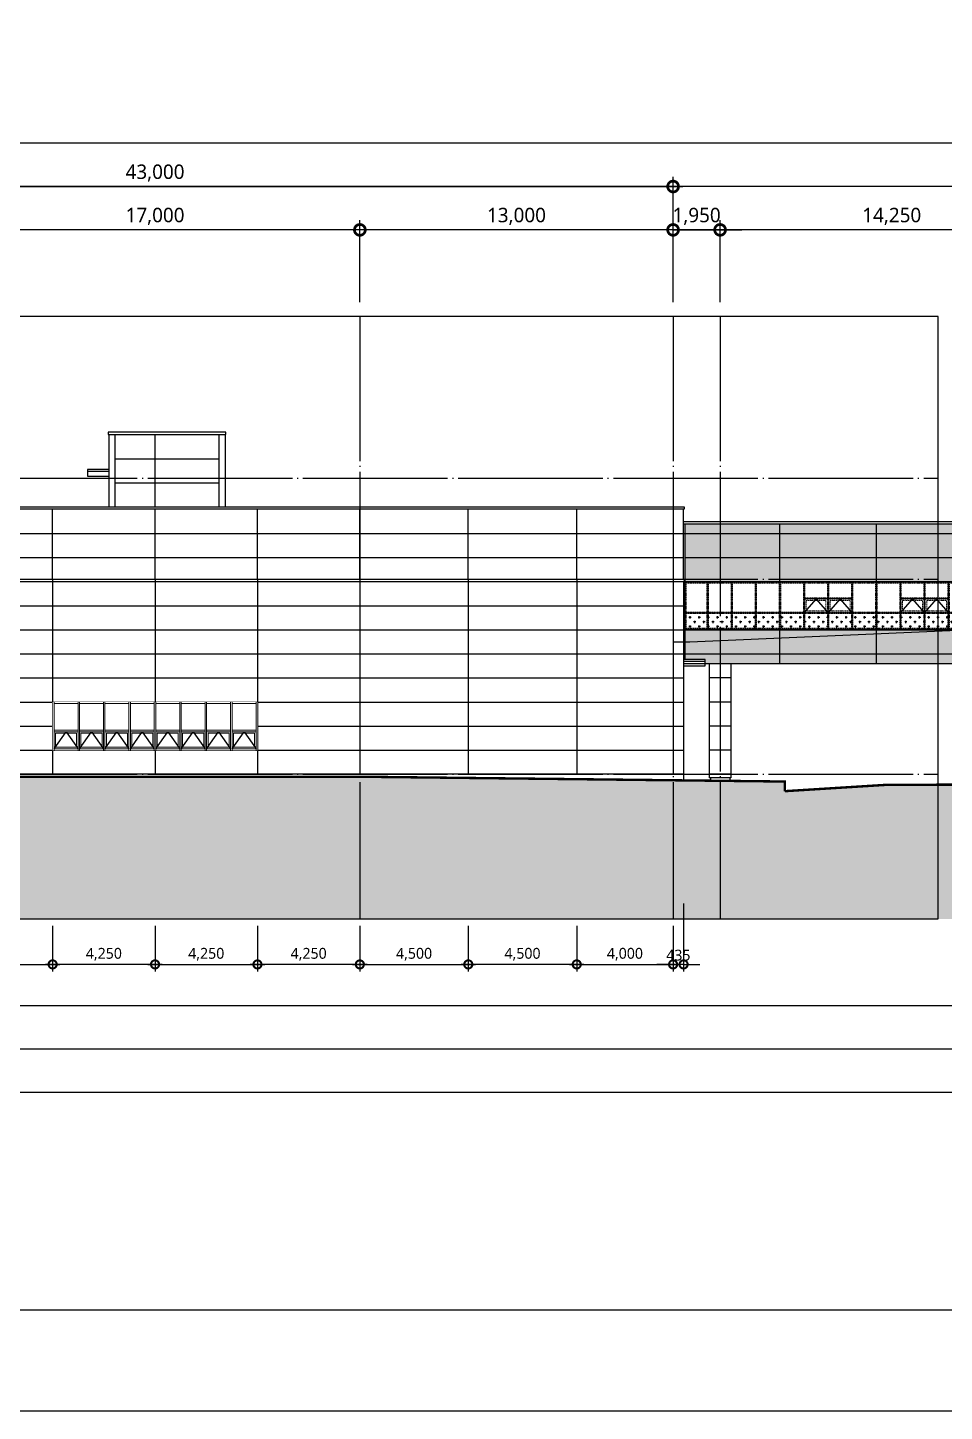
# Model space of a CAD drawing. Header units: millimetres. Extents: x -2325 to 334075, y -552635 to -11738.
# Drawn here: x 238589 to 276631, y -147450 to -90012 of the extents above; entities that cross this region are included whole.
import ezdxf

# ---------------------------------------------------------------- set-up
doc = ezdxf.new("R2010")
doc.units = ezdxf.units.MM
doc.header["$LTSCALE"] = 200
doc.set_wipeout_variables(frame=1)
doc.linetypes.add('CEN-GAUN', pattern=[32.2, 30, -1, 0.2, -1])
doc.linetypes.add('HIDDEN', pattern=[0.375, 0.25, -0.125])
doc.layers.get('DEFPOINTS').update_dxf_attribs({"color": 137})
for name, color, linetype in [('backpanel', 252, 'Continuous'), ('ELE-3', 3, 'Continuous'), ('ELE-7', 7, 'Continuous'), ('ELE-8', 8, 'Continuous'), ('HAT', 8, 'Continuous'), ('SOL-254', 254, 'Continuous'), ('WIN-OPEN-LINE', 1, 'CEN-GAUN')]:
    doc.layers.add(name, color=color, linetype=linetype)
doc.layers.add('CEN', color=1, linetype='CEN-GAUN', plot=False)
doc.layers.add('임시 치수선', color=8, linetype='Continuous', plot=False)
doc.layers.add('WIN', color=5, linetype='Continuous', lineweight=0)
doc.styles.add('$0$스타일1', font='malgun.ttf')
doc.dimstyles.new('CJA', dxfattribs={"dimscale": 300, "dimtxt": 2.7, "dimasz": 1, "dimexe": 2, "dimexo": 3, "dimgap": 1, "dimtad": 1, "dimdec": 0, "dimzin": 1, "dimdsep": 46, "dimlunit": 6, "dimtxsty": '$0$스타일1', "dimblk": 'CJDOT', "dimcen": 0.09, "dimdle": 1, "dimclrd": 256, "dimclre": 256, "dimclrt": 3, "dimadec": 0, "dimazin": 0, "dimtfac": 1, "dimtdec": 0, "dimtix": 1, "dimtmove": 2, "dimatfit": 3, "dimldrblk": 'CJDOT', "dimfxl": 1, "dimtolj": 1, "dimtzin": 1, "dimarcsym": 0})

# ---------------------------------------------------------------- blocks, each defined once
blk = doc.blocks.new('_DotSmall')
at = {"color": 0, "linetype": 'ByBlock', "const_width": 0.5}
blk.add_lwpolyline([(-0.0625, 0, 1), (0.0625, 0, 1)], format="xyb", close=True, dxfattribs=at)
blk = doc.blocks.new('*D33')
at = {"layer": 'DEFPOINTS', "lineweight": -2, "transparency": 16777216}
for p, q in [((222375, -101406), (222375, -96206)), ((265375, -101406), (265375, -96206)), ((221975, -96606), (265775, -96606))]:
    blk.add_line(p, q, dxfattribs=at)
at = {"layer": 'DEFPOINTS', "color": 0, "transparency": 16777216}
for p in [(265375, -96606), (222375, -102006), (265375, -102006)]:
    blk.add_point(p, dxfattribs=at)
at = {"layer": 'DEFPOINTS', "lineweight": -2, "transparency": 16777216, "xscale": 900, "yscale": 900, "zscale": 900, "rotation": 180}
blk.add_blockref('_DotSmall', (222375, -96606), dxfattribs=at)
at = {"layer": 'DEFPOINTS', "lineweight": -2, "transparency": 16777216, "xscale": 900, "yscale": 900, "zscale": 900}
blk.add_blockref('_DotSmall', (265375, -96606), dxfattribs=at)
at = {"layer": 'DEFPOINTS', "color": 3, "transparency": 16777216, "insert": (243875, -96046), "char_height": 600, "attachment_point": 5, "style": '$0$스타일1'}
blk.add_mtext('\\A1;43,000', dxfattribs=at)
blk = doc.blocks.new('CJDOT')
blk.add_line((-2, 0), (2, 0))
at = {"const_width": 0.5}
blk.add_lwpolyline([(-0.25, 0, 1), (0.25, 0, 1)], format="xyb", close=True, dxfattribs=at)
blk = doc.blocks.new('*D69')
at = {"layer": 'DEFPOINTS', "lineweight": -2, "transparency": 16777216}
for p, q in [((222375, -101406), (222375, -96206)), ((265375, -101406), (265375, -96206)), ((221975, -96606), (265775, -96606))]:
    blk.add_line(p, q, dxfattribs=at)
at = {"layer": 'DEFPOINTS', "color": 0, "transparency": 16777216}
for p in [(265375, -96606), (222375, -102006), (265375, -102006)]:
    blk.add_point(p, dxfattribs=at)
at = {"layer": 'DEFPOINTS', "lineweight": -2, "transparency": 16777216, "xscale": 900, "yscale": 900, "zscale": 900, "rotation": 180}
blk.add_blockref('_DotSmall', (222375, -96606), dxfattribs=at)
at = {"layer": 'DEFPOINTS', "lineweight": -2, "transparency": 16777216, "xscale": 900, "yscale": 900, "zscale": 900}
blk.add_blockref('_DotSmall', (265375, -96606), dxfattribs=at)
at = {"layer": 'DEFPOINTS', "color": 3, "transparency": 16777216, "insert": (243875, -96046), "char_height": 600, "attachment_point": 5, "style": '$0$스타일1'}
blk.add_mtext('\\A1;43,000', dxfattribs=at)
blk = doc.blocks.new('*D71')
at = {"layer": 'DEFPOINTS', "lineweight": -2, "transparency": 16777216}
for p, q in [((235375, -101406), (235375, -98006)), ((252375, -101406), (252375, -98006)), ((252775, -98406), (234975, -98406))]:
    blk.add_line(p, q, dxfattribs=at)
at = {"layer": 'DEFPOINTS', "color": 0, "transparency": 16777216}
for p in [(235375, -98406), (235375, -102006), (252375, -102006)]:
    blk.add_point(p, dxfattribs=at)
at = {"layer": 'DEFPOINTS', "lineweight": -2, "transparency": 16777216, "xscale": 900, "yscale": 900, "zscale": 900, "rotation": 180}
blk.add_blockref('_DotSmall', (235375, -98406), dxfattribs=at)
at = {"layer": 'DEFPOINTS', "lineweight": -2, "transparency": 16777216, "xscale": 900, "yscale": 900, "zscale": 900}
blk.add_blockref('_DotSmall', (252375, -98406), dxfattribs=at)
at = {"layer": 'DEFPOINTS', "color": 3, "transparency": 16777216, "insert": (243875, -97844), "char_height": 600, "attachment_point": 5, "style": '$0$스타일1'}
blk.add_mtext('\\A1;17,000', dxfattribs=at)
blk = doc.blocks.new('*D72')
at = {"layer": 'DEFPOINTS', "lineweight": -2, "transparency": 16777216}
for p, q in [((252375, -101406), (252375, -98006)), ((265375, -101406), (265375, -98006)), ((265775, -98406), (251975, -98406))]:
    blk.add_line(p, q, dxfattribs=at)
at = {"layer": 'DEFPOINTS', "color": 0, "transparency": 16777216}
for p in [(252375, -98406), (252375, -102006), (265375, -102006)]:
    blk.add_point(p, dxfattribs=at)
at = {"layer": 'DEFPOINTS', "lineweight": -2, "transparency": 16777216, "xscale": 900, "yscale": 900, "zscale": 900, "rotation": 180}
blk.add_blockref('_DotSmall', (252375, -98406), dxfattribs=at)
at = {"layer": 'DEFPOINTS', "lineweight": -2, "transparency": 16777216, "xscale": 900, "yscale": 900, "zscale": 900}
blk.add_blockref('_DotSmall', (265375, -98406), dxfattribs=at)
at = {"layer": 'DEFPOINTS', "color": 3, "transparency": 16777216, "insert": (258875, -97844), "char_height": 600, "attachment_point": 5, "style": '$0$스타일1'}
blk.add_mtext('\\A1;13,000', dxfattribs=at)
blk = doc.blocks.new('*D125')
at = {"layer": 'DEFPOINTS', "color": 0, "transparency": 16777216}
for p in [(248125, -126849), (252375, -126849), (248125, -128898)]:
    blk.add_point(p, dxfattribs=at)
at = {"layer": '임시 치수선', "lineweight": -2, "transparency": 16777216}
for p, q in [((248125, -127299), (248125, -129198)), ((252375, -127299), (252375, -129198)), ((252675, -128898), (247825, -128898))]:
    blk.add_line(p, q, dxfattribs=at)
at = {"layer": '임시 치수선', "lineweight": -2, "transparency": 16777216, "xscale": 675, "yscale": 675, "zscale": 675, "rotation": 180}
blk.add_blockref('_DotSmall', (248125, -128898), dxfattribs=at)
at = {"layer": '임시 치수선', "lineweight": -2, "transparency": 16777216, "xscale": 675, "yscale": 675, "zscale": 675}
blk.add_blockref('_DotSmall', (252375, -128898), dxfattribs=at)
at = {"layer": '임시 치수선', "color": 3, "transparency": 16777216, "insert": (250250, -128478), "char_height": 450, "attachment_point": 5, "style": '$0$스타일1'}
blk.add_mtext('\\A1;4,250', dxfattribs=at)
blk = doc.blocks.new('*D126')
at = {"layer": 'DEFPOINTS', "color": 0, "transparency": 16777216}
for p in [(243875, -126849), (248125, -126849), (248125, -128898)]:
    blk.add_point(p, dxfattribs=at)
at = {"layer": '임시 치수선', "lineweight": -2, "transparency": 16777216}
for p, q in [((243875, -127299), (243875, -129198)), ((248125, -127299), (248125, -129198)), ((243575, -128898), (248425, -128898))]:
    blk.add_line(p, q, dxfattribs=at)
at = {"layer": '임시 치수선', "lineweight": -2, "transparency": 16777216, "xscale": 675, "yscale": 675, "zscale": 675, "rotation": 180}
blk.add_blockref('_DotSmall', (243875, -128898), dxfattribs=at)
at = {"layer": '임시 치수선', "lineweight": -2, "transparency": 16777216, "xscale": 675, "yscale": 675, "zscale": 675}
blk.add_blockref('_DotSmall', (248125, -128898), dxfattribs=at)
at = {"layer": '임시 치수선', "color": 3, "transparency": 16777216, "insert": (246000, -128478), "char_height": 450, "attachment_point": 5, "style": '$0$스타일1'}
blk.add_mtext('\\A1;4,250', dxfattribs=at)
blk = doc.blocks.new('*D127')
at = {"layer": 'DEFPOINTS', "color": 0, "transparency": 16777216}
for p in [(235375, -126849), (239625, -126849), (239625, -128898)]:
    blk.add_point(p, dxfattribs=at)
at = {"layer": '임시 치수선', "lineweight": -2, "transparency": 16777216}
for p, q in [((235375, -127299), (235375, -129198)), ((239625, -127299), (239625, -129198)), ((235075, -128898), (239925, -128898))]:
    blk.add_line(p, q, dxfattribs=at)
at = {"layer": '임시 치수선', "lineweight": -2, "transparency": 16777216, "xscale": 675, "yscale": 675, "zscale": 675, "rotation": 180}
blk.add_blockref('_DotSmall', (235375, -128898), dxfattribs=at)
at = {"layer": '임시 치수선', "lineweight": -2, "transparency": 16777216, "xscale": 675, "yscale": 675, "zscale": 675}
blk.add_blockref('_DotSmall', (239625, -128898), dxfattribs=at)
at = {"layer": '임시 치수선', "color": 3, "transparency": 16777216, "insert": (237500, -128478), "char_height": 450, "attachment_point": 5, "style": '$0$스타일1'}
blk.add_mtext('\\A1;4,250', dxfattribs=at)
blk = doc.blocks.new('*D110')
at = {"layer": 'DEFPOINTS', "color": 0, "transparency": 16777216}
for p in [(252375, -126849), (256875, -126849), (256875, -128898)]:
    blk.add_point(p, dxfattribs=at)
at = {"layer": '임시 치수선', "lineweight": -2, "transparency": 16777216}
for p, q in [((252375, -127299), (252375, -129198)), ((256875, -127299), (256875, -129198)), ((252075, -128898), (257175, -128898))]:
    blk.add_line(p, q, dxfattribs=at)
at = {"layer": '임시 치수선', "lineweight": -2, "transparency": 16777216, "xscale": 675, "yscale": 675, "zscale": 675, "rotation": 180}
blk.add_blockref('_DotSmall', (252375, -128898), dxfattribs=at)
at = {"layer": '임시 치수선', "lineweight": -2, "transparency": 16777216, "xscale": 675, "yscale": 675, "zscale": 675}
blk.add_blockref('_DotSmall', (256875, -128898), dxfattribs=at)
at = {"layer": '임시 치수선', "color": 3, "transparency": 16777216, "insert": (254625, -128478), "char_height": 450, "attachment_point": 5, "style": '$0$스타일1'}
blk.add_mtext('\\A1;4,500', dxfattribs=at)
blk = doc.blocks.new('*D111')
at = {"layer": 'DEFPOINTS', "color": 0, "transparency": 16777216}
for p in [(256875, -126849), (261375, -126849), (256875, -128898)]:
    blk.add_point(p, dxfattribs=at)
at = {"layer": '임시 치수선', "lineweight": -2, "transparency": 16777216}
for p, q in [((256875, -127299), (256875, -129198)), ((261375, -127299), (261375, -129198)), ((261675, -128898), (256575, -128898))]:
    blk.add_line(p, q, dxfattribs=at)
at = {"layer": '임시 치수선', "lineweight": -2, "transparency": 16777216, "xscale": 675, "yscale": 675, "zscale": 675, "rotation": 180}
blk.add_blockref('_DotSmall', (256875, -128898), dxfattribs=at)
at = {"layer": '임시 치수선', "lineweight": -2, "transparency": 16777216, "xscale": 675, "yscale": 675, "zscale": 675}
blk.add_blockref('_DotSmall', (261375, -128898), dxfattribs=at)
at = {"layer": '임시 치수선', "color": 3, "transparency": 16777216, "insert": (259125, -128478), "char_height": 450, "attachment_point": 5, "style": '$0$스타일1'}
blk.add_mtext('\\A1;4,500', dxfattribs=at)
blk = doc.blocks.new('*D112')
at = {"layer": 'DEFPOINTS', "color": 0, "transparency": 16777216}
for p in [(261375, -126849), (265375, -126849), (265375, -128898)]:
    blk.add_point(p, dxfattribs=at)
at = {"layer": '임시 치수선', "lineweight": -2, "transparency": 16777216}
for p, q in [((261375, -127299), (261375, -129198)), ((265375, -127299), (265375, -129198)), ((261075, -128898), (265675, -128898))]:
    blk.add_line(p, q, dxfattribs=at)
at = {"layer": '임시 치수선', "lineweight": -2, "transparency": 16777216, "xscale": 675, "yscale": 675, "zscale": 675, "rotation": 180}
blk.add_blockref('_DotSmall', (261375, -128898), dxfattribs=at)
at = {"layer": '임시 치수선', "lineweight": -2, "transparency": 16777216, "xscale": 675, "yscale": 675, "zscale": 675}
blk.add_blockref('_DotSmall', (265375, -128898), dxfattribs=at)
at = {"layer": '임시 치수선', "color": 3, "transparency": 16777216, "insert": (263375, -128478), "char_height": 450, "attachment_point": 5, "style": '$0$스타일1'}
blk.add_mtext('\\A1;4,000', dxfattribs=at)
blk = doc.blocks.new('*D113')
at = {"layer": 'DEFPOINTS', "color": 0, "transparency": 16777216}
for p in [(265810, -125921), (265375, -126849), (265375, -128898)]:
    blk.add_point(p, dxfattribs=at)
at = {"layer": '임시 치수선', "lineweight": -2, "transparency": 16777216}
for p, q in [((265810, -126371), (265810, -129198)), ((265375, -127299), (265375, -129198)), ((265375, -128898), (264700, -128898)), ((265810, -128898), (265375, -128898)), ((265810, -128898), (266485, -128898))]:
    blk.add_line(p, q, dxfattribs=at)
at = {"layer": '임시 치수선', "lineweight": -2, "transparency": 16777216, "xscale": 675, "yscale": 675, "zscale": 675}
blk.add_blockref('_DotSmall', (265375, -128898), dxfattribs=at)
at = {"layer": '임시 치수선', "lineweight": -2, "transparency": 16777216, "xscale": 675, "yscale": 675, "zscale": 675, "rotation": 180}
blk.add_blockref('_DotSmall', (265810, -128898), dxfattribs=at)
at = {"layer": '임시 치수선', "color": 3, "transparency": 16777216, "insert": (265593, -128516), "char_height": 450, "attachment_point": 5, "style": '$0$스타일1'}
blk.add_mtext('\\A1;435', dxfattribs=at)
blk = doc.blocks.new('*D114')
at = {"layer": 'DEFPOINTS', "color": 0, "transparency": 16777216}
for p in [(239625, -126849), (243875, -126849), (239625, -128898)]:
    blk.add_point(p, dxfattribs=at)
at = {"layer": '임시 치수선', "lineweight": -2, "transparency": 16777216}
for p, q in [((239625, -127299), (239625, -129198)), ((243875, -127299), (243875, -129198)), ((244175, -128898), (239325, -128898))]:
    blk.add_line(p, q, dxfattribs=at)
at = {"layer": '임시 치수선', "lineweight": -2, "transparency": 16777216, "xscale": 675, "yscale": 675, "zscale": 675, "rotation": 180}
blk.add_blockref('_DotSmall', (239625, -128898), dxfattribs=at)
at = {"layer": '임시 치수선', "lineweight": -2, "transparency": 16777216, "xscale": 675, "yscale": 675, "zscale": 675}
blk.add_blockref('_DotSmall', (243875, -128898), dxfattribs=at)
at = {"layer": '임시 치수선', "color": 3, "transparency": 16777216, "insert": (241750, -128478), "char_height": 450, "attachment_point": 5, "style": '$0$스타일1'}
blk.add_mtext('\\A1;4,250', dxfattribs=at)
blk = doc.blocks.new('window8500')
at = {"color": 6}
blk.add_wipeout([(73160, -72455), (64660, -72455), (64660, -74455), (73160, -74455)], dxfattribs=at).dxf.layer = 'WIN'
at = {"layer": 'WIN', "color": 6}
for p, q in [((64720, -72455), (64720, -74455)), ((64720, -72515), (65715, -72515)), ((65715, -72455), (65715, -74455)), ((65775, -72455), (65775, -74455)), ((65775, -72515), (66770, -72515)), ((66770, -72455), (66770, -74455)), ((66830, -72455), (66830, -74455)), ((66830, -72515), (67825, -72515)), ((67825, -72455), (67825, -74455)), ((67885, -72455), (67885, -74455)), ((67885, -72515), (68880, -72515)), ((68880, -72455), (68880, -74455)), ((68940, -72455), (68940, -74455)), ((68940, -72515), (69935, -72515)), ((69935, -72455), (69935, -74455)), ((69995, -72455), (69995, -74455)), ((69995, -72515), (70990, -72515)), ((70990, -72455), (70990, -74455)), ((71050, -72455), (71050, -74455)), ((71050, -72515), (72045, -72515)), ((72045, -72455), (72045, -74455)), ((72105, -72455), (72105, -74455)), ((72105, -72515), (73100, -72515)), ((73100, -72455), (73100, -74455)), ((64720, -73625), (65715, -73625)), ((64720, -73685), (65715, -73685)), ((65775, -73625), (66770, -73625)), ((65775, -73685), (66770, -73685)), ((66830, -73625), (67825, -73625)), ((66830, -73685), (67825, -73685)), ((67885, -73625), (68880, -73625)), ((67885, -73685), (68880, -73685)), ((68940, -73625), (69935, -73625)), ((68940, -73685), (69935, -73685)), ((69995, -73625), (70990, -73625)), ((69995, -73685), (70990, -73685)), ((71050, -73625), (72045, -73625)), ((71050, -73685), (72045, -73685)), ((72105, -73625), (73100, -73625)), ((72105, -73685), (73100, -73685)), ((64720, -74395), (65715, -74395)), ((65775, -74395), (66770, -74395)), ((66830, -74395), (67825, -74395)), ((67885, -74395), (68880, -74395)), ((68940, -74395), (69935, -74395)), ((69995, -74395), (70990, -74395)), ((71050, -74395), (72045, -74395)), ((72105, -74395), (73100, -74395))]:
    blk.add_line(p, q, dxfattribs=at)
at = {"layer": 'WIN', "color": 5}
for points in [[(64780, -73745), (65655, -73745), (65655, -74335), (64780, -74335)], [(65835, -73745), (66710, -73745), (66710, -74335), (65835, -74335)], [(66890, -73745), (67765, -73745), (67765, -74335), (66890, -74335)], [(67945, -73745), (68820, -73745), (68820, -74335), (67945, -74335)], [(69000, -73745), (69875, -73745), (69875, -74335), (69000, -74335)], [(70055, -73745), (70930, -73745), (70930, -74335), (70055, -74335)], [(71110, -73745), (71985, -73745), (71985, -74335), (71110, -74335)], [(72165, -73745), (73040, -73745), (73040, -74335), (72165, -74335)]]:
    blk.add_lwpolyline(points, close=True, dxfattribs=at)
at = {"layer": 'WIN-OPEN-LINE'}
for points in [[(65715, -74395), (65218, -73685), (64720, -74395)], [(66770, -74395), (66272, -73685), (65775, -74395)], [(67825, -74395), (67328, -73685), (66830, -74395)], [(68880, -74395), (68382, -73685), (67885, -74395)], [(69935, -74395), (69438, -73685), (68940, -74395)], [(70990, -74395), (70492, -73685), (69995, -74395)], [(72045, -74395), (71548, -73685), (71050, -74395)], [(73100, -74395), (72602, -73685), (72105, -74395)]]:
    blk.add_lwpolyline(points, dxfattribs=at)
blk = doc.blocks.new('*D139')
at = {"layer": 'DEFPOINTS', "lineweight": -2, "transparency": 16777216}
for p, q in [((265375, -101406), (265375, -98006)), ((267325, -101406), (267325, -98006)), ((265375, -98406), (264475, -98406)), ((265375, -98406), (267325, -98406)), ((267325, -98406), (268225, -98406))]:
    blk.add_line(p, q, dxfattribs=at)
at = {"layer": 'DEFPOINTS', "color": 0, "transparency": 16777216}
for p in [(267325, -98406), (265375, -102006), (267325, -102006)]:
    blk.add_point(p, dxfattribs=at)
at = {"layer": 'DEFPOINTS', "lineweight": -2, "transparency": 16777216, "xscale": 900, "yscale": 900, "zscale": 900}
blk.add_blockref('_DotSmall', (265375, -98406), dxfattribs=at)
at = {"layer": 'DEFPOINTS', "lineweight": -2, "transparency": 16777216, "xscale": 900, "yscale": 900, "zscale": 900, "rotation": 180}
blk.add_blockref('_DotSmall', (267325, -98406), dxfattribs=at)
at = {"layer": 'DEFPOINTS', "color": 3, "transparency": 16777216, "insert": (266350, -97844), "char_height": 600, "attachment_point": 5, "style": '$0$스타일1'}
blk.add_mtext('\\A1;1,950', dxfattribs=at)
blk = doc.blocks.new('*D140')
at = {"layer": 'DEFPOINTS', "lineweight": -2, "transparency": 16777216}
for p, q in [((267325, -101406), (267325, -98006)), ((281575, -101406), (281575, -98006)), ((281975, -98406), (266925, -98406))]:
    blk.add_line(p, q, dxfattribs=at)
at = {"layer": 'DEFPOINTS', "color": 0, "transparency": 16777216}
for p in [(267325, -98406), (267325, -102006), (281575, -102006)]:
    blk.add_point(p, dxfattribs=at)
at = {"layer": 'DEFPOINTS', "lineweight": -2, "transparency": 16777216, "xscale": 900, "yscale": 900, "zscale": 900, "rotation": 180}
blk.add_blockref('_DotSmall', (267325, -98406), dxfattribs=at)
at = {"layer": 'DEFPOINTS', "lineweight": -2, "transparency": 16777216, "xscale": 900, "yscale": 900, "zscale": 900}
blk.add_blockref('_DotSmall', (281575, -98406), dxfattribs=at)
at = {"layer": 'DEFPOINTS', "color": 3, "transparency": 16777216, "insert": (274450, -97844), "char_height": 600, "attachment_point": 5, "style": '$0$스타일1'}
blk.add_mtext('\\A1;14,250', dxfattribs=at)
blk = doc.blocks.new('B-AW-45')
at = {"layer": 'backpanel'}
h = blk.add_hatch(dxfattribs=at)
h.set_pattern_fill('CROSS', color=256, scale=30)
h.set_pattern_definition([(0, (-5, 0), (190.5, 190.5), [95.25, -285.75]), (90, (42.62, -47.62), (-190.5, 190.5), [95.25, -285.75])])
h.paths.add_polyline_path([(10, 1200), (-900, 1200), (-900, 560), (10, 560)])
h = blk.add_hatch(dxfattribs=at)
h.set_pattern_fill('CROSS', color=256, scale=30)
h.paths.add_polyline_path([(1005, 1200), (65, 1200), (65, 560), (1005, 560)])
h = blk.add_hatch(dxfattribs=at)
h.set_pattern_fill('CROSS', color=256, scale=30)
h.paths.add_polyline_path([(2005, 1200), (1065, 1200), (1065, 560), (2005, 560)])
h = blk.add_hatch(dxfattribs=at)
h.set_pattern_fill('CROSS', color=256, scale=30)
h.paths.add_polyline_path([(3005, 1200), (2065, 1200), (2065, 560), (3005, 560)])
h = blk.add_hatch(dxfattribs=at)
h.set_pattern_fill('CROSS', color=256, scale=30)
h.paths.add_polyline_path([(4005, 1200), (3065, 1200), (3065, 560), (4005, 560)])
h = blk.add_hatch(dxfattribs=at)
h.set_pattern_fill('CROSS', color=256, scale=30)
h.paths.add_polyline_path([(5005, 1200), (4065, 1200), (4065, 560), (5005, 560)])
h = blk.add_hatch(dxfattribs=at)
h.set_pattern_fill('CROSS', color=256, scale=30)
h.paths.add_polyline_path([(6005, 1200), (5065, 1200), (5065, 560), (6005, 560)])
h = blk.add_hatch(dxfattribs=at)
h.set_pattern_fill('CROSS', color=256, scale=30)
h.paths.add_polyline_path([(7005, 1200), (6065, 1200), (6065, 560), (7005, 560)])
h = blk.add_hatch(dxfattribs=at)
h.set_pattern_fill('CROSS', color=256, scale=30)
h.paths.add_polyline_path([(8005, 1200), (7065, 1200), (7065, 560), (8005, 560)])
h = blk.add_hatch(dxfattribs=at)
h.set_pattern_fill('CROSS', color=256, scale=30)
h.paths.add_polyline_path([(9005, 1200), (8065, 1200), (8065, 560), (9005, 560)])
h = blk.add_hatch(dxfattribs=at)
h.set_pattern_fill('CROSS', color=256, scale=30)
h.paths.add_polyline_path([(10005, 1200), (9065, 1200), (9065, 560), (10005, 560)])
h = blk.add_hatch(dxfattribs=at)
h.set_pattern_fill('CROSS', color=256, scale=30)
h.paths.add_polyline_path([(11005, 1200), (10065, 1200), (10065, 560), (11005, 560)])
h = blk.add_hatch(dxfattribs=at)
h.set_pattern_fill('CROSS', color=256, scale=30)
h.paths.add_polyline_path([(12005, 1200), (11065, 1200), (11065, 560), (12005, 560)])
h = blk.add_hatch(dxfattribs=at)
h.set_pattern_fill('CROSS', color=256, scale=30)
h.paths.add_polyline_path([(13005, 1200), (12065, 1200), (12065, 560), (13005, 560)])
h = blk.add_hatch(dxfattribs=at)
h.set_pattern_fill('CROSS', color=256, scale=30)
h.paths.add_polyline_path([(14005, 1200), (13065, 1200), (13065, 560), (14005, 560)])
h = blk.add_hatch(dxfattribs=at)
h.set_pattern_fill('CROSS', color=256, scale=30)
h.paths.add_polyline_path([(15005, 1200), (14065, 1200), (14065, 560), (15005, 560)])
h = blk.add_hatch(dxfattribs=at)
h.set_pattern_fill('CROSS', color=256, scale=30)
h.paths.add_polyline_path([(16005, 1200), (15065, 1200), (15065, 560), (16005, 560)])
h = blk.add_hatch(dxfattribs=at)
h.set_pattern_fill('CROSS', color=256, scale=30)
h.paths.add_polyline_path([(17005, 1200), (16065, 1200), (16065, 560), (17005, 560)])
h = blk.add_hatch(dxfattribs=at)
h.set_pattern_fill('CROSS', color=256, scale=30)
h.paths.add_polyline_path([(18005, 1200), (17065, 1200), (17065, 560), (18005, 560)])
h = blk.add_hatch(dxfattribs=at)
h.set_pattern_fill('CROSS', color=256, scale=30)
h.paths.add_polyline_path([(19005, 1200), (18065, 1200), (18065, 560), (19005, 560)])
h = blk.add_hatch(dxfattribs=at)
h.set_pattern_fill('CROSS', color=256, scale=30)
h.paths.add_polyline_path([(20005, 1200), (19065, 1200), (19065, 560), (20005, 560)])
h = blk.add_hatch(dxfattribs=at)
h.set_pattern_fill('CROSS', color=256, scale=30)
h.paths.add_polyline_path([(21005, 1200), (20065, 1200), (20065, 560), (21005, 560)])
h = blk.add_hatch(dxfattribs=at)
h.set_pattern_fill('CROSS', color=256, scale=30)
h.paths.add_polyline_path([(22005, 1200), (21065, 1200), (21065, 560), (22005, 560)])
h = blk.add_hatch(dxfattribs=at)
h.set_pattern_fill('CROSS', color=256, scale=30)
h.paths.add_polyline_path([(23005, 1200), (22065, 1200), (22065, 560), (23005, 560)])
h = blk.add_hatch(dxfattribs=at)
h.set_pattern_fill('CROSS', color=256, scale=30)
h.paths.add_polyline_path([(24005, 1200), (23065, 1200), (23065, 560), (24005, 560)])
h = blk.add_hatch(dxfattribs=at)
h.set_pattern_fill('CROSS', color=256, scale=30)
h.paths.add_polyline_path([(25005, 1200), (24065, 1200), (24065, 560), (25005, 560)])
h = blk.add_hatch(dxfattribs=at)
h.set_pattern_fill('CROSS', color=256, scale=30)
h.paths.add_polyline_path([(26005, 1200), (25065, 1200), (25065, 560), (26005, 560)])
h = blk.add_hatch(dxfattribs=at)
h.set_pattern_fill('CROSS', color=256, scale=30)
h.paths.add_polyline_path([(26925, 1200), (26065, 1200), (26065, 560), (26925, 560)])
at = {"layer": 'WIN', "color": 252}
for p, q in [((-880, 2470), (-880, 530)), ((-880, 2470), (26955, 2470)), ((35, 2470), (35, 530)), ((1035, 2470), (1035, 530)), ((2035, 2470), (2035, 530)), ((3035, 2470), (3035, 530)), ((4035, 2470), (4035, 530)), ((5035, 2470), (5035, 530)), ((6035, 2470), (6035, 530)), ((7035, 2470), (7035, 530)), ((8035, 2470), (8035, 530)), ((9035, 2470), (9035, 530)), ((10035, 2470), (10035, 530)), ((11035, 2470), (11035, 530)), ((12035, 2470), (12035, 530)), ((13035, 2470), (13035, 530)), ((14035, 2470), (14035, 530)), ((15035, 2470), (15035, 530)), ((16035, 2470), (16035, 530)), ((17035, 2470), (17035, 530)), ((18035, 2470), (18035, 530)), ((19035, 2470), (19035, 530)), ((20035, 2470), (20035, 530)), ((21035, 2470), (21035, 530)), ((22035, 2470), (22035, 530)), ((23035, 2470), (23035, 530)), ((24035, 2470), (24035, 530)), ((25035, 2470), (25035, 530)), ((26035, 2470), (26035, 530)), ((10035, 1800), (8035, 1800)), ((14035, 1800), (12035, 1800)), ((18035, 1800), (16035, 1800)), ((22035, 1800), (20035, 1800)), ((-880, 1200), (26955, 1200)), ((-880, 530), (26955, 530))]:
    blk.add_line(p, q, dxfattribs=at)
at = {"layer": 'WIN', "color": 252, "linetype": 'HIDDEN'}
for p, q in [((-850, 2470), (-850, 530)), ((-850, 2440), (5, 2440)), ((5, 2470), (5, 530)), ((65, 2470), (65, 530)), ((65, 2440), (1005, 2440)), ((1005, 2470), (1005, 530)), ((1065, 2470), (1065, 530)), ((1065, 2440), (2005, 2440)), ((2005, 2470), (2005, 530)), ((2065, 2470), (2065, 530)), ((2065, 2440), (3005, 2440)), ((3005, 2470), (3005, 530)), ((3065, 2470), (3065, 530)), ((3065, 2440), (4005, 2440)), ((4005, 2470), (4005, 530)), ((4065, 2470), (4065, 530)), ((4065, 2440), (5005, 2440)), ((5005, 2470), (5005, 530)), ((5065, 2470), (5065, 530)), ((5065, 2440), (6005, 2440)), ((6005, 2470), (6005, 530)), ((6065, 2470), (6065, 530)), ((6065, 2440), (7005, 2440)), ((7005, 2470), (7005, 530)), ((7065, 2470), (7065, 530)), ((7065, 2440), (8005, 2440)), ((8005, 2470), (8005, 530)), ((8065, 2470), (8065, 530)), ((8065, 2440), (9005, 2440)), ((9005, 2470), (9005, 530)), ((9065, 2470), (9065, 530)), ((9065, 2440), (10005, 2440)), ((10005, 2470), (10005, 530)), ((10065, 2470), (10065, 530)), ((10065, 2440), (11005, 2440)), ((11005, 2470), (11005, 530)), ((11065, 2470), (11065, 530)), ((11065, 2440), (12005, 2440)), ((12005, 2470), (12005, 530)), ((12065, 2470), (12065, 530)), ((12065, 2440), (13005, 2440)), ((13005, 2470), (13005, 530)), ((13065, 2470), (13065, 530)), ((13065, 2440), (14005, 2440)), ((14005, 2470), (14005, 530)), ((14065, 2470), (14065, 530)), ((14065, 2440), (15005, 2440)), ((15005, 2470), (15005, 530)), ((15065, 2470), (15065, 530)), ((15065, 2440), (16005, 2440)), ((16005, 2470), (16005, 530)), ((16065, 2470), (16065, 530)), ((16065, 2440), (17005, 2440)), ((17005, 2470), (17005, 530)), ((17065, 2470), (17065, 530)), ((17065, 2440), (18005, 2440)), ((18005, 2470), (18005, 530)), ((18065, 2470), (18065, 530)), ((18065, 2440), (19005, 2440)), ((19005, 2470), (19005, 530)), ((19065, 2470), (19065, 530)), ((19065, 2440), (20005, 2440)), ((20005, 2470), (20005, 530)), ((20065, 2470), (20065, 530)), ((20065, 2440), (21005, 2440)), ((21005, 2470), (21005, 530)), ((21065, 2470), (21065, 530)), ((21065, 2440), (22005, 2440)), ((22005, 2470), (22005, 530)), ((22065, 2470), (22065, 530)), ((22065, 2440), (23005, 2440)), ((23005, 2470), (23005, 530)), ((23065, 2470), (23065, 530)), ((23065, 2440), (24005, 2440)), ((24005, 2470), (24005, 530)), ((24065, 2470), (24065, 530)), ((24065, 2440), (25005, 2440)), ((25005, 2470), (25005, 530)), ((25065, 2470), (25065, 530)), ((25065, 2440), (26005, 2440)), ((26005, 2470), (26005, 530)), ((26065, 2470), (26065, 530)), ((26065, 2440), (26925, 2440)), ((26925, 2470), (26925, 530)), ((26955, 2470), (26955, 530)), ((10005, 1830), (8065, 1830)), ((10005, 1770), (8065, 1770)), ((14005, 1830), (12065, 1830)), ((14005, 1770), (12065, 1770)), ((18005, 1830), (16065, 1830)), ((18005, 1770), (16065, 1770)), ((22005, 1830), (20065, 1830)), ((22005, 1770), (20065, 1770)), ((-850, 1230), (5, 1230)), ((-850, 1170), (5, 1170)), ((65, 1230), (1005, 1230)), ((65, 1170), (1005, 1170)), ((1065, 1230), (2005, 1230)), ((1065, 1170), (2005, 1170)), ((2065, 1230), (3005, 1230)), ((2065, 1170), (3005, 1170)), ((3065, 1230), (4005, 1230)), ((3065, 1170), (4005, 1170)), ((4065, 1230), (5005, 1230)), ((4065, 1170), (5005, 1170)), ((5065, 1230), (6005, 1230)), ((5065, 1170), (6005, 1170)), ((6065, 1230), (7005, 1230)), ((6065, 1170), (7005, 1170)), ((7065, 1230), (8005, 1230)), ((7065, 1170), (8005, 1170)), ((8065, 1230), (9005, 1230)), ((8065, 1170), (9005, 1170)), ((9065, 1230), (10005, 1230)), ((9065, 1170), (10005, 1170)), ((10065, 1230), (11005, 1230)), ((10065, 1170), (11005, 1170)), ((11065, 1230), (12005, 1230)), ((11065, 1170), (12005, 1170)), ((12065, 1230), (13005, 1230)), ((12065, 1170), (13005, 1170)), ((13065, 1230), (14005, 1230)), ((13065, 1170), (14005, 1170)), ((14065, 1230), (15005, 1230)), ((14065, 1170), (15005, 1170)), ((15065, 1230), (16005, 1230)), ((15065, 1170), (16005, 1170)), ((16065, 1230), (17005, 1230)), ((16065, 1170), (17005, 1170)), ((17065, 1230), (18005, 1230)), ((17065, 1170), (18005, 1170)), ((18065, 1230), (19005, 1230)), ((18065, 1170), (19005, 1170)), ((19065, 1230), (20005, 1230)), ((19065, 1170), (20005, 1170)), ((20065, 1230), (21005, 1230)), ((20065, 1170), (21005, 1170)), ((21065, 1230), (22005, 1230)), ((21065, 1170), (22005, 1170)), ((22065, 1230), (23005, 1230)), ((22065, 1170), (23005, 1170)), ((23065, 1230), (24005, 1230)), ((23065, 1170), (24005, 1170)), ((24065, 1230), (25005, 1230)), ((24065, 1170), (25005, 1170)), ((25065, 1230), (26005, 1230)), ((25065, 1170), (26005, 1170)), ((26065, 1230), (26925, 1230)), ((26065, 1170), (26925, 1170)), ((-850, 560), (5, 560)), ((65, 560), (1005, 560)), ((1065, 560), (2005, 560)), ((2065, 560), (3005, 560)), ((3065, 560), (4005, 560)), ((4065, 560), (5005, 560)), ((5065, 560), (6005, 560)), ((6065, 560), (7005, 560)), ((7065, 560), (8005, 560)), ((8065, 560), (9005, 560)), ((9065, 560), (10005, 560)), ((10065, 560), (11005, 560)), ((11065, 560), (12005, 560)), ((12065, 560), (13005, 560)), ((13065, 560), (14005, 560)), ((14065, 560), (15005, 560)), ((15065, 560), (16005, 560)), ((16065, 560), (17005, 560)), ((17065, 560), (18005, 560)), ((18065, 560), (19005, 560)), ((19065, 560), (20005, 560)), ((20065, 560), (21005, 560)), ((21065, 560), (22005, 560)), ((22065, 560), (23005, 560)), ((23065, 560), (24005, 560)), ((24065, 560), (25005, 560)), ((25065, 560), (26005, 560)), ((26065, 560), (26925, 560))]:
    blk.add_line(p, q, dxfattribs=at)
at = {"layer": 'WIN', "color": 252}
blk.add_lwpolyline([(-910, 2500), (-910, 500), (26985, 500), (26985, 2500)], close=True, dxfattribs=at)
at = {"layer": 'WIN', "color": 252, "linetype": 'HIDDEN'}
for points in [[(8945, 1710), (8125, 1710), (8125, 1290), (8945, 1290)], [(9945, 1710), (9125, 1710), (9125, 1290), (9945, 1290)], [(12945, 1710), (12125, 1710), (12125, 1290), (12945, 1290)], [(13945, 1710), (13125, 1710), (13125, 1290), (13945, 1290)], [(16945, 1710), (16125, 1710), (16125, 1290), (16945, 1290)], [(17945, 1710), (17125, 1710), (17125, 1290), (17945, 1290)], [(20945, 1710), (20125, 1710), (20125, 1290), (20945, 1290)], [(21945, 1710), (21125, 1710), (21125, 1290), (21945, 1290)]]:
    blk.add_lwpolyline(points, close=True, dxfattribs=at)
at = {"layer": 'WIN-OPEN-LINE'}
for p, q in [((8535, 1770), (8065, 1230)), ((9005, 1230), (8535, 1770)), ((9535, 1770), (9065, 1230)), ((10005, 1230), (9535, 1770)), ((12535, 1770), (12065, 1230)), ((13005, 1230), (12535, 1770)), ((13535, 1770), (13065, 1230)), ((14005, 1230), (13535, 1770)), ((16535, 1770), (16065, 1230)), ((17005, 1230), (16535, 1770)), ((17535, 1770), (17065, 1230)), ((18005, 1230), (17535, 1770)), ((20535, 1770), (20065, 1230)), ((21005, 1230), (20535, 1770)), ((21535, 1770), (21065, 1230)), ((22005, 1230), (21535, 1770))]:
    blk.add_line(p, q, dxfattribs=at)
blk = doc.blocks.new('입면-1')
at = {"layer": 'ELE-8'}
for p, q in [((435, 0), (28430, 0)), ((435, -100), (28430, -100)), ((485, -100), (485, -5730)), ((28380, -5900), (28380, -100)), ((28430, -5900), (28430, 0)), ((485, -2500), (28380, -2500)), ((435, -4500), (28380, -4500)), ((435, -5900), (28430, -5900)), ((1500, -5900), (1500, -10650)), ((2400, -5900), (2400, -10650)), ((15750, -5900), (15750, -10850)), ((16650, -5900), (16650, -10850)), ((26150, -5900), (26150, -15000)), ((27050, -5900), (27050, -15000)), ((2400, -10650), (1500, -10650)), ((1550, -10650), (1550, -10750)), ((2350, -10650), (2350, -10750)), ((15750, -10850), (16650, -10850)), ((15800, -10850), (15800, -11052)), ((16600, -10850), (16600, -11109)), ((27050, -15000), (26150, -15000)), ((26200, -15000), (26200, -15100)), ((27000, -15000), (27000, -15100))]:
    blk.add_line(p, q, dxfattribs=at)
at = {"layer": 'HAT', "color": 252}
for p, q in [((485, -500), (28380, -500)), ((4435, -2500), (4435, -100)), ((8435, -2500), (8435, -100)), ((12435, -2500), (12435, -100)), ((16435, -2500), (16435, -100)), ((20435, -2500), (20435, -100)), ((24435, -2500), (24435, -100)), ((485, -1500), (28380, -1500)), ((4435, -5900), (4435, -4500)), ((8435, -5900), (8435, -4500)), ((12435, -5900), (12435, -4500)), ((16435, -5900), (16435, -4500)), ((20435, -5900), (20435, -4500)), ((24435, -5900), (24435, -4500)), ((485, -5500), (28380, -5500))]:
    blk.add_line(p, q, dxfattribs=at)
at = {"layer": 'HAT', "color": 254}
for p, q in [((2400, -6500), (1500, -6500)), ((16650, -6500), (15750, -6500)), ((27050, -6500), (26150, -6500)), ((2400, -7500), (1500, -7500)), ((16650, -7500), (15750, -7500)), ((27050, -7500), (26150, -7500)), ((2400, -8500), (1500, -8500)), ((16650, -8500), (15750, -8500)), ((27050, -8500), (26150, -8500)), ((2400, -9500), (1500, -9500)), ((16650, -9500), (15750, -9500)), ((27050, -9500), (26150, -9500)), ((2400, -10500), (1500, -10500)), ((16650, -10500), (15750, -10500)), ((27050, -10500), (26150, -10500)), ((27050, -11500), (26150, -11500)), ((27050, -12500), (26150, -12500)), ((27050, -13500), (26150, -13500)), ((27050, -14500), (26150, -14500))]:
    blk.add_line(p, q, dxfattribs=at)
at = {"xscale": -1}
blk.add_blockref('B-AW-45', (27470, -5000), dxfattribs=at)

msp = doc.modelspace()

# ---------------------------------------------------------------- hatches: boundary and pattern name
at = {"layer": 'SOL-254'}
h = msp.add_hatch(color=256, dxfattribs=at)
h.dxf.hatch_style = 1
h.paths.add_polyline_path([(265860, -113006.4), (293755, -113006.4), (293755, -110606.4), (265860, -110606.4)])
h.paths.add_polyline_path([(293755, -116406.4), (265860, -116406.4), (265860, -115006.4), (293755, -115006.4)])
h = msp.add_hatch(color=253, dxfattribs=at)
h.dxf.hatch_style = 1
h.paths.add_polyline_path([(252375, -121106.4), (235375, -121106.4), (235375, -127006.4), (252375, -127006.4)])
h = msp.add_hatch(color=253, dxfattribs=at)
h.dxf.hatch_style = 1
h.paths.add_polyline_path([(265375, -121253.8), (252375, -121106.4), (252375, -127006.4), (265375, -127006.4)])
h = msp.add_hatch(color=253, dxfattribs=at)
h.dxf.hatch_style = 1
h.paths.add_polyline_path([(276375, -121409.1, 0.0192595), (270010, -121706.4), (270010, -121306.4), (265375, -121253.8), (265375, -127006.4), (276375, -127006.4)])
h = msp.add_hatch(color=253, dxfattribs=at)
h.dxf.hatch_style = 1
h.paths.add_polyline_path([(279975, -121458.1, 0.0108794), (276375, -121409.1), (276375, -127006.4), (279975, -127006.4)])

# ---------------------------------------------------------------- linework, layer by layer
at = {"layer": 'CEN'}
for p, q in [((252375, -102006.4), (252375, -127006.4)), ((265375, -102006.4), (265375, -127006.4)), ((267325, -102006.4), (267325, -127006.4)), ((211375, -108706.4), (276375, -108706.4)), ((211375, -111006.4), (276375, -111006.4)), ((211375, -112906.4), (276375, -112906.4)), ((211375, -115006.4), (276375, -115006.4)), ((211375, -121006.4), (276375, -121006.4))]:
    msp.add_line(p, q, dxfattribs=at)
at = {"layer": 'DEFPOINTS'}
msp.add_lwpolyline([(265375, -115506.4), (266075, -115506.4), (293675, -114306.4), (295558.8, -114306.4)], dxfattribs=at)
at = {"layer": 'ELE-3'}
msp.add_line((265810, -121006.4), (265810, -121258.7), dxfattribs=at)
msp.add_lwpolyline([(221940, -113006.4), (221910, -113006.4), (221910, -112906.4), (265840, -112906.4), (265840, -113006.4), (265810, -113006.4)], dxfattribs=at)
at = {"layer": 'ELE-3', "const_width": 100}
msp.add_lwpolyline([(252375, -121106.4), (218940, -121106.4), (218940, -121206.4), (211375, -121206.4)], dxfattribs=at)
msp.add_lwpolyline([(282587.1, -121665.3, 0.0443772), (270010, -121706.4), (270010, -121306.4), (252375, -121106.4)], format="xyb", dxfattribs=at)
at = {"layer": 'ELE-7'}
for points in [[(235810, -109906.4), (265840, -109906.4), (265840, -110006.4), (265810, -110006.4)], [(265810, -112906.4), (265810, -110006.4), (235810, -110006.4)]]:
    msp.add_lwpolyline(points, dxfattribs=at)
at = {"layer": 'ELE-8'}
for p, q in [((242215, -109906.4), (242215, -106906.4)), ((243875, -109906.4), (243875, -106906.4)), ((246535, -109906.4), (246535, -106906.4)), ((241065, -108426.4), (241965, -108426.4))]:
    msp.add_line(p, q, dxfattribs=at)
for points in [[(246785, -106906.4), (246815, -106906.4), (246815, -106806.4), (241935, -106806.4), (241935, -106906.4), (241965, -106906.4)], [(241965, -109906.4), (241965, -106906.4), (246785, -106906.4), (246785, -109906.4)]]:
    msp.add_lwpolyline(points, dxfattribs=at)
msp.add_lwpolyline([(241065, -108626.4), (241965, -108626.4), (241965, -108356.4), (241065, -108356.4)], close=True, dxfattribs=at)
at = {"layer": 'HAT'}
for p, q in [((242215, -107906.4), (246535, -107906.4)), ((242215, -108906.4), (246535, -108906.4)), ((239625, -112906.4), (239625, -110006.4)), ((243875, -112906.4), (243875, -110006.4)), ((248125, -112906.4), (248125, -110006.4)), ((252375, -112906.4), (252375, -110006.4)), ((256875, -112906.4), (256875, -110006.4)), ((261375, -112906.4), (261375, -110006.4)), ((235810, -111006.4), (265810, -111006.4)), ((235810, -112006.4), (265810, -112006.4)), ((239625, -112906.4), (239625, -121006.4)), ((243875, -112906.4), (243875, -121006.4)), ((248125, -112906.4), (248125, -121006.4)), ((252375, -112906.4), (252375, -121006.4)), ((256875, -112906.4), (256875, -121006.4)), ((261375, -112906.4), (261375, -121006.4)), ((265375, -112906.4), (265375, -121006.4)), ((221940, -114006.4), (265810, -114006.4)), ((221940, -115006.4), (265810, -115006.4)), ((221940, -117006.4), (265810, -117006.4)), ((221940, -118006.4), (265810, -118006.4)), ((236920, -119006.4), (265810, -119006.4)), ((236920, -120006.4), (265810, -120006.4))]:
    msp.add_line(p, q, dxfattribs=at)

# ---------------------------------------------------------------- dimensions: what is measured, and where the dimension line sits
at = {"layer": 'DEFPOINTS'}
for base, p1, p2, angle, picture, middle in [((265375, -96606.4), (222375, -102006.4), (265375, -102006.4), 180, '*D33', (243875, -96046)), ((265375, -96606.4), (222375, -102006.4), (265375, -102006.4), 180, '*D69', (243875, -96046)), ((267325, -98406.4), (265375, -102006.4), (267325, -102006.4), 180, '*D139', (266350, -97844.4)), ((267325, -98406.4), (281575, -102006.4), (267325, -102006.4), 0, '*D140', (274450, -97844.4))]:
    dim = msp.add_linear_dim(base=base, p1=p1, p2=p2, angle=angle, dimstyle='CJA', override={"dimscale": 200, "dimtxt": 3, "dimasz": 4.5, "dimblk1": 'DotSmall', "dimblk2": 'DotSmall', "dimsah": 1, "dimdle": 2}, dxfattribs=at)
    dim.commit()
    dim.dimension.update_dxf_attribs({"geometry": picture, "text_midpoint": middle})
for base, p1, p2, picture, middle in [((235375, -98406.4), (252375, -102006.4), (235375, -102006.4), '*D71', (243875, -97844.4)), ((252375, -98406.4), (265375, -102006.4), (252375, -102006.4), '*D72', (258875, -97844.4))]:
    dim = msp.add_linear_dim(base=base, p1=p1, p2=p2, dimstyle='CJA', override={"dimscale": 200, "dimtxt": 3, "dimasz": 4.5, "dimblk1": 'DotSmall', "dimblk2": 'DotSmall', "dimsah": 1, "dimdle": 2}, dxfattribs=at)
    dim.commit()
    dim.dimension.update_dxf_attribs({"geometry": picture, "text_midpoint": middle})
at = {"layer": '임시 치수선'}
for base, p1, p2, picture, middle in [((265375, -128898.3), (265810, -125921.3), (265375, -126849.5), '*D113', (265592.5, -128515.9)), ((239625, -128898.3), (243875, -126849.5), (239625, -126849.5), '*D114', (241750, -128478.1)), ((248125, -128898.3), (252375, -126849.5), (248125, -126849.5), '*D125', (250250, -128478.1)), ((256875, -128898.3), (261375, -126849.5), (256875, -126849.5), '*D111', (259125, -128478.1))]:
    dim = msp.add_linear_dim(base=base, p1=p1, p2=p2, angle=180, dimstyle='CJA', override={"dimscale": 150, "dimtxt": 3, "dimasz": 4.5, "dimblk1": 'DotSmall', "dimblk2": 'DotSmall', "dimsah": 1, "dimdle": 2}, dxfattribs=at)
    dim.commit()
    dim.dimension.update_dxf_attribs({"geometry": picture, "text_midpoint": middle})
for base, p1, p2, picture, middle in [((239625, -128898.3), (235375, -126849.5), (239625, -126849.5), '*D127', (237500, -128478.1)), ((248125, -128898.3), (243875, -126849.5), (248125, -126849.5), '*D126', (246000, -128478.1)), ((256875, -128898.3), (252375, -126849.5), (256875, -126849.5), '*D110', (254625, -128478.1)), ((265375, -128898.3), (261375, -126849.5), (265375, -126849.5), '*D112', (263375, -128478.1))]:
    dim = msp.add_linear_dim(base=base, p1=p1, p2=p2, dimstyle='CJA', override={"dimscale": 150, "dimtxt": 3, "dimasz": 4.5, "dimblk1": 'DotSmall', "dimblk2": 'DotSmall', "dimsah": 1, "dimdle": 2}, dxfattribs=at)
    dim.commit()
    dim.dimension.update_dxf_attribs({"geometry": picture, "text_midpoint": middle})

# ---------------------------------------------------------------- next in the draw order: wipeouts: each hides what was drawn before it
msp.add_wipeout([(266710, -116506.4), (266710, -116236.4), (265810, -116236.4), (265810, -116506.4)]).dxf.layer = 'SOL-254'

# ---------------------------------------------------------------- next in the draw order: linework, layer by layer
at = {"layer": 'DEFPOINTS'}
for points in [[(165875, -28650), (334075, -28650), (334075, -147450), (165875, -147450)], [(312575, -143250), (175175, -143250), (175175, -32850), (312575, -32850)], [(204175, -94806.4), (204175, -134206.4), (283575, -134206.4), (283575, -94806.4)], [(205975, -96606.4), (205975, -132406.4), (281775, -132406.4), (281775, -96606.4)], [(207775, -98406.4), (207775, -130606.4), (279975, -130606.4), (279975, -98406.4)], [(211375, -102006.4), (211375, -127006.4), (276375, -127006.4), (276375, -102006.4)]]:
    msp.add_lwpolyline(points, close=True, dxfattribs=at)
at = {"layer": 'ELE-3'}
msp.add_lwpolyline([(221940, -113006.4), (265810, -113006.4), (265810, -121006.4), (221940, -121006.4)], close=True, dxfattribs=at)
at = {"layer": 'ELE-7'}
msp.add_line((265810, -116306.4), (266710, -116306.4), dxfattribs=at)
msp.add_lwpolyline([(265810, -116506.4), (266710, -116506.4), (266710, -116236.4), (265810, -116236.4)], close=True, dxfattribs=at)
at = {"layer": 'HAT'}
msp.add_line((221940, -116006.4), (265810, -116006.4), dxfattribs=at)

# ---------------------------------------------------------------- next in the draw order: block references
msp.add_blockref('입면-1', (265375, -110506.4))

# ---------------------------------------------------------------- next in the draw order: block references
at = {"xscale": -1}
msp.add_blockref('window8500', (312785, -45551.3), dxfattribs=at)

doc.saveas('drawing.dxf')
